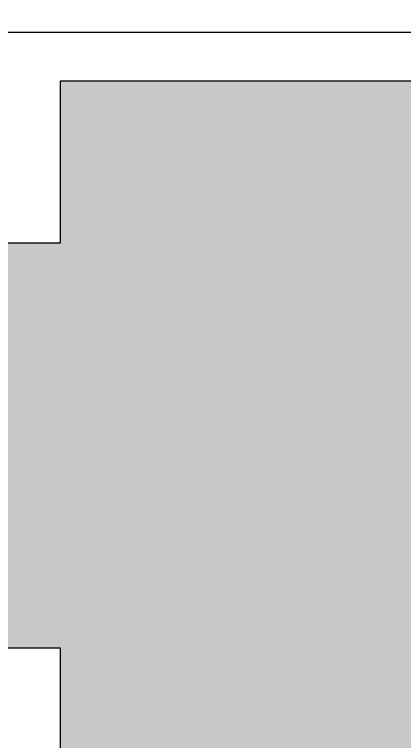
# Model space of a CAD drawing. Header units: millimetres. Extents: x 434053 to 1059003, y -2417481 to 936527.
# Drawn here: x 641591.1 to 641831.5, y -2239123.7 to -2238675.3 of the extents above; entities that cross this region are included whole.
import ezdxf

# ---------------------------------------------------------------- set-up
doc = ezdxf.new("R2010")
doc.units = ezdxf.units.MM
doc.header["$LTSCALE"] = 1000
doc.header["$MEASUREMENT"] = 0
doc.linetypes.add('HIDDENX2', pattern=[19.05, 12.7, -6.35])
doc.layers.add('A-DETL-0001', color=4, linetype='Continuous', lineweight=15)
for name, color, linetype in [('HZHZNEWPLOTLAYER#@$TT', 7, 'Continuous'), ('STRUCTURE', 5, 'Continuous'), ('STRUCTURE-V', 161, 'Continuous')]:
    doc.layers.add(name, color=color, linetype=linetype)

# ---------------------------------------------------------------- blocks, each defined once
blk = doc.blocks.new('20221206.181723')
at = {"layer": 'STRUCTURE', "linetype": 'HIDDENX2', "elevation": 0}
blk.add_lwpolyline([(3252.7, 2760.57), (395, 2760.57), (395, 2740.57), (3252.7, 2740.57)], dxfattribs=at)
at = {"layer": 'STRUCTURE'}
blk.add_lwpolyline([(3252.7, 2560.57), (1300, 2560.57), (1300, 1910.57), (700, 1910.57), (700, 2360.57), (450, 2360.57), (450, 2610.57), (700, 2610.57), (700, 2710.57), (3252.7, 2710.57)], dxfattribs=at)
blk = doc.blocks.new('A$C6AE5520D')
at = {"layer": 'STRUCTURE-V'}
h = blk.add_hatch(dxfattribs=at)
h.set_pattern_fill('钢筋混凝土', color=256, scale=40, style=0, pattern_type=2)
h.set_pattern_definition([(45, (-153958.65, 4215.14), (-141.42136, 141.42136), []), (50, (-153958.65, 4215.14), (286.90407, -25.10085), [30, -330]), (355, (-153958.65, 4215.14), (-55.50053, 300.87685), [24, -264]), (100.4514, (-153934.74, 4213.04), (231.40375, 275.7758), [25.4961, -280.45684]), (46.1842, (-153958.65, 4295.14), (426.8964, -66.2076), [45, -495]), (96.6356, (-153923.07, 4289.6), (373.8651, 389.6471), [38.2441, -420.6852]), (351.1842, (-153958.65, 4295.14), (373.8648, 389.6474), [36, -396]), (21, (-153918.65, 4275.14), (238.76282, -161.04756), [30, -330]), (326, (-153918.65, 4275.14), (97.32613, 290.06), [24, -264]), (71.4514, (-153898.75, 4261.72), (336.08905, 129.0122), [25.4961, -280.45684]), (37.5, (-153958.65, 4215.14), (4.86394, 133.15754), [2, -260.8, 2, -268, 2, -265]), (7.5, (-153958.65, 4215.14), (105.22781, 157.76468), [2, -152.8, 2, -254.8, 2, -101]), (327.5, (-154047.85, 4215.14), (213.528974, -9.02195), [2, -100, 2, -312, 2, -414]), (317.5, (-154087.85, 4215.14), (233.27447, 40.042), [2, -130, 2, -207.2, 2, -294])])
h.paths.add_polyline_path([(16177.24, 3465.14), (16477.24, 3465.14), (16477.24, 4015.14), (18270.87, 4015.14), (18270.87, 4165.14), (16177.24, 4165.14), (16177.23, 3865.14), (13546.59, 3865.14), (13546.59, 3715.14), (16177.24, 3715.14)])
h.paths.add_polyline_path([(15727.24, 11365.14), (16327.24, 11365.14), (16327.24, 12015.14), (18270.87, 12015.14), (18270.87, 12165.14), (15727.24, 12165.14), (15727.24, 12065.14), (15477.24, 12065.14), (15477.24, 11815.14), (15727.24, 11815.14), (15727.24, 11408.89)])
h.paths.add_polyline_path([(15727.24, 16865.14), (16327.24, 16865.14), (16327.24, 17515.14), (18270.87, 17515.14), (18270.87, 17665.14), (15727.24, 17665.14), (15727.24, 17565.14), (15477.24, 17565.14), (15477.24, 17315.14), (15727.24, 17315.14)])
h.paths.add_polyline_path([(15727.24, 22365.14), (16327.24, 22365.14), (16327.24, 23015.14), (18270.87, 23015.14), (18270.87, 23165.14), (15727.24, 23165.14), (15727.24, 23065.14), (15477.24, 23065.14), (15477.24, 22815.14), (15727.24, 22815.14), (15727.24, 22408.89)])
h.paths.add_polyline_path([(15727.24, 24515.14), (16327.24, 24515.14), (16327.24, 25165.14), (18270.87, 25165.14), (18270.87, 25315.14), (15727.24, 25315.14), (15727.24, 25215.14), (15477.24, 25215.14), (15477.24, 24965.14), (15727.24, 24965.14), (15727.24, 24768.8)])
at = {"layer": 'A-DETL-0001'}
blk.add_lwpolyline([(18270.87, 17515.14), (16327.24, 17515.14), (16327.24, 16865.14), (15727.24, 16865.14), (15727.24, 17315.14), (15477.24, 17315.14), (15477.24, 17565.14), (15727.24, 17565.14), (15727.24, 17665.14), (18270.87, 17665.14)], dxfattribs=at)
blk.add_blockref('20221206.181723', (15027.24, 14954.57))

msp = doc.modelspace()

# ---------------------------------------------------------------- block references
at = {"layer": 'HZHZNEWPLOTLAYER#@$TT'}
msp.add_blockref('A$C6AE5520D', (625892.32, -2256381.35), dxfattribs=at)

doc.saveas('drawing.dxf')
